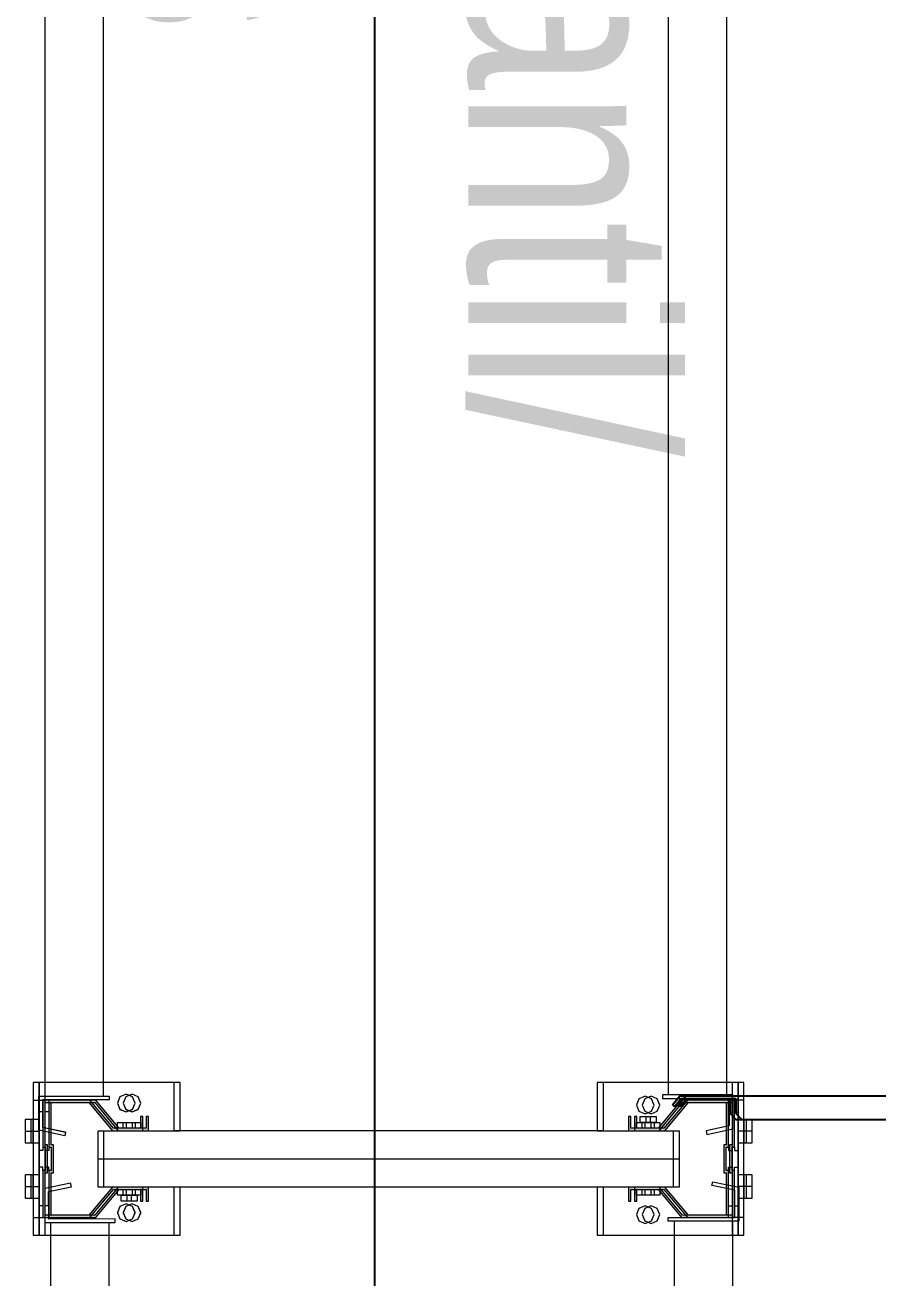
# Model space of a CAD drawing. Header units: metres. Extents: x 0 to 8715937, y -236336 to 216.
# Drawn here: x 134.35 to 135.076, y 80.3 to 81.367 of the extents above; entities that cross this region are included whole.
import ezdxf

# ---------------------------------------------------------------- set-up
doc = ezdxf.new("R2010")
doc.units = ezdxf.units.M
doc.header["$MEASUREMENT"] = 0
doc.linetypes.add('ACAD_ISO10W100', pattern=[18, 12, -3, 0, -3])
for name, color, linetype in [('0-BLOCK-EQUIPAMIENTO', 7, 'Continuous'), ('0-BLOCK-ESTRUCTURA', 7, 'Continuous'), ('AAA BAST', 5, 'Continuous'), ('AAA CONECT', 3, 'Continuous'), ('AAA LARG', 1, 'Continuous'), ('EJES', 251, 'ACAD_ISO10W100'), ('MURO 20 - vista', 5, 'Continuous'), ('TEXTO', 7, 'Continuous')]:
    doc.layers.add(name, color=color, linetype=linetype)
doc.styles.add('AR', font='arial.ttf')

# ---------------------------------------------------------------- blocks, each defined once
blk = doc.blocks.new('DPM-ESTRUCTURA')
at = {"layer": 'EJES', "ltscale": 0.4}
blk.add_line((46.9278, 41.5801), (46.9278, 112.3301), dxfattribs=at)
blk = doc.blocks.new('bastidor 0.60')
at = {"layer": 'MURO 20 - vista', "lineweight": 5}
h = blk.add_hatch(color=256, dxfattribs=at)
h.dxf.hatch_style = 1
h.paths.add_polyline_path([(-0.5068, 0.089), (-0.5068, 0.101), (-0.5088, 0.101), (-0.5088, 0.091), (-0.5318, 0.091), (-0.5518, 0.115), (-0.5918, 0.115), (-0.5918, 0.075), (-0.5898, 0.075), (-0.5898, 0.055), (-0.5918, 0.055), (-0.5918, 0.015), (-0.5518, 0.015), (-0.5318, 0.039), (-0.5284, 0.039), (-0.5284, 0.039), (-0.5209, 0.039), (-0.5134, 0.039), (-0.5088, 0.039), (-0.5088, 0.029), (-0.5068, 0.029), (-0.5068, 0.041), (-0.5327, 0.041), (-0.5527, 0.017), (-0.5898, 0.017), (-0.5898, 0.053), (-0.5878, 0.053), (-0.5878, 0.077), (-0.5898, 0.077), (-0.5898, 0.113), (-0.5527, 0.113), (-0.5327, 0.089)])
h = blk.add_hatch(color=256, dxfattribs=at)
h.dxf.hatch_style = 1
h.paths.add_polyline_path([(-0.0932, 0.041), (-0.0932, 0.029), (-0.0912, 0.029), (-0.0912, 0.039), (-0.0682, 0.039), (-0.0482, 0.015), (-0.0082, 0.015), (-0.0082, 0.055), (-0.0102, 0.055), (-0.0102, 0.075), (-0.0082, 0.075), (-0.0082, 0.115), (-0.0482, 0.115), (-0.0682, 0.091), (-0.0716, 0.091), (-0.0716, 0.091), (-0.0791, 0.091), (-0.0866, 0.091), (-0.0912, 0.091), (-0.0912, 0.101), (-0.0932, 0.101), (-0.0932, 0.089), (-0.0673, 0.089), (-0.0473, 0.113), (-0.0102, 0.113), (-0.0102, 0.077), (-0.0122, 0.077), (-0.0122, 0.053), (-0.0102, 0.053), (-0.0102, 0.017), (-0.0473, 0.017), (-0.0673, 0.041)])
at = {"layer": 'AAA BAST', "lineweight": 5}
for p, q in [((-0.48, 0.13), (-0.6, 0.13)), ((-0.6, 0.13), (-0.6, 0)), ((-0.595, 0.115), (-0.595, 0.13)), ((-0.48, 0.089), (-0.48, 0.13)), ((0, 0.13), (-0.12, 0.13)), ((-0.12, 0.13), (-0.12, 0.089)), ((-0.005, 0.13), (-0.005, 0.115)), ((0, 0), (0, 0.13)), ((-0.5262, 0.1178), (-0.5284, 0.1125)), ((-0.5209, 0.12), (-0.5262, 0.1178)), ((-0.5156, 0.1178), (-0.5209, 0.12)), ((-0.5134, 0.1125), (-0.5156, 0.1178)), ((-0.0791, 0.1183), (-0.0844, 0.1161)), ((-0.0738, 0.1161), (-0.0791, 0.1183)), ((-0.6, 0.115), (-0.595, 0.115)), ((-0.595, 0.105), (-0.595, 0.115)), ((-0.5518, 0.115), (-0.5918, 0.115)), ((-0.5918, 0.115), (-0.5918, 0.075)), ((-0.5898, 0.077), (-0.5898, 0.113)), ((-0.5898, 0.113), (-0.5527, 0.113)), ((-0.5527, 0.113), (-0.5327, 0.089)), ((-0.5318, 0.091), (-0.5518, 0.115)), ((-0.5284, 0.1125), (-0.5262, 0.1072)), ((-0.5262, 0.1072), (-0.5209, 0.105)), ((-0.5209, 0.105), (-0.5156, 0.1072)), ((-0.5156, 0.1072), (-0.5134, 0.1125)), ((-0.0844, 0.1161), (-0.0866, 0.1108)), ((-0.0866, 0.1108), (-0.0844, 0.1055)), ((-0.0716, 0.1108), (-0.0738, 0.1161)), ((-0.0738, 0.1055), (-0.0716, 0.1108)), ((-0.0482, 0.115), (-0.0682, 0.091)), ((-0.0673, 0.089), (-0.0473, 0.113)), ((-0.0082, 0.115), (-0.0482, 0.115)), ((-0.0473, 0.113), (-0.0102, 0.113)), ((-0.0102, 0.113), (-0.0102, 0.077)), ((-0.0082, 0.075), (-0.0082, 0.115)), ((0, 0.115), (-0.005, 0.115)), ((-0.005, 0.115), (-0.005, 0.105)), ((-0.6, 0.0985), (-0.607, 0.0985)), ((-0.607, 0.0985), (-0.607, 0.0785)), ((-0.6, 0.0885), (-0.6, 0.0985)), ((-0.6, 0.0785), (-0.6, 0.0985)), ((-0.595, 0.072), (-0.595, 0.105)), ((-0.5918, 0.105), (-0.595, 0.105)), ((-0.5068, 0.101), (-0.5088, 0.101)), ((-0.5088, 0.101), (-0.5088, 0.091)), ((-0.5068, 0.089), (-0.5068, 0.101)), ((-0.0912, 0.101), (-0.0932, 0.101)), ((-0.0932, 0.101), (-0.0932, 0.089)), ((-0.0912, 0.091), (-0.0912, 0.101)), ((-0.0844, 0.1055), (-0.0791, 0.1033)), ((-0.0833, 0.096), (-0.0833, 0.101)), ((-0.0833, 0.101), (-0.0748, 0.101)), ((-0.0791, 0.1033), (-0.0738, 0.1055)), ((-0.0748, 0.101), (-0.0748, 0.096)), ((-0.0082, 0.105), (-0.005, 0.105)), ((-0.005, 0.105), (-0.005, 0.072)), ((0.007, 0.0985), (0, 0.0985)), ((0, 0.0985), (0, 0.0885)), ((0.007, 0.0785), (0.007, 0.0985)), ((-0.607, 0.0885), (-0.6, 0.0885)), ((-0.5448, 0.041), (-0.5448, 0.089)), ((-0.5448, 0.089), (-0.48, 0.089)), ((-0.5327, 0.089), (-0.5068, 0.089)), ((-0.5088, 0.091), (-0.5318, 0.091)), ((-0.5284, 0.091), (-0.5284, 0.096)), ((-0.5284, 0.096), (-0.5134, 0.096)), ((-0.5284, 0.091), (-0.5284, 0.096)), ((-0.5284, 0.096), (-0.5209, 0.096)), ((-0.5134, 0.091), (-0.5284, 0.091)), ((-0.5209, 0.096), (-0.5209, 0.091)), ((-0.5134, 0.096), (-0.5134, 0.091)), ((-0.48, 0.089), (-0.12, 0.089)), ((-0.12, 0.089), (-0.0552, 0.089)), ((-0.0932, 0.089), (-0.0673, 0.089)), ((-0.0682, 0.091), (-0.0912, 0.091)), ((-0.0866, 0.091), (-0.0866, 0.096)), ((-0.0866, 0.096), (-0.0716, 0.096)), ((-0.0716, 0.091), (-0.0866, 0.091)), ((-0.0791, 0.096), (-0.0833, 0.096)), ((-0.0791, 0.091), (-0.0791, 0.096)), ((-0.0748, 0.096), (-0.0791, 0.096)), ((-0.0716, 0.091), (-0.0791, 0.091)), ((-0.0716, 0.096), (-0.0716, 0.091)), ((-0.0552, 0.089), (-0.0552, 0.041)), ((0.007, 0.0885), (0, 0.0885)), ((0, 0.0885), (0, 0.0785)), ((-0.607, 0.0785), (-0.6, 0.0785)), ((-0.5918, 0.075), (-0.5898, 0.075)), ((-0.5918, 0.075), (-0.5918, 0.072)), ((-0.5878, 0.077), (-0.5898, 0.077)), ((-0.5898, 0.075), (-0.5898, 0.055)), ((-0.5878, 0.053), (-0.5878, 0.077)), ((-0.0102, 0.077), (-0.0122, 0.077)), ((-0.0122, 0.077), (-0.0122, 0.053)), ((-0.0102, 0.055), (-0.0102, 0.075)), ((-0.0102, 0.075), (-0.0082, 0.075)), ((-0.0082, 0.075), (-0.0082, 0.072)), ((0, 0.0785), (0.007, 0.0785)), ((-0.595, 0.058), (-0.595, 0.072)), ((-0.5918, 0.072), (-0.595, 0.072)), ((-0.0552, 0.065), (-0.5448, 0.065)), ((-0.0082, 0.072), (-0.005, 0.072)), ((-0.005, 0.072), (-0.005, 0.058)), ((-0.595, 0.025), (-0.595, 0.058)), ((-0.5918, 0.058), (-0.595, 0.058)), ((-0.5918, 0.055), (-0.5918, 0.058)), ((-0.5898, 0.055), (-0.5918, 0.055)), ((-0.5918, 0.055), (-0.5918, 0.015)), ((-0.0082, 0.055), (-0.0102, 0.055)), ((-0.0082, 0.055), (-0.0082, 0.058)), ((-0.0082, 0.058), (-0.005, 0.058)), ((-0.0082, 0.015), (-0.0082, 0.055)), ((-0.005, 0.058), (-0.005, 0.025)), ((-0.6, 0.0515), (-0.607, 0.0515)), ((-0.607, 0.0515), (-0.607, 0.0315)), ((-0.6, 0.0415), (-0.6, 0.0515)), ((-0.5898, 0.017), (-0.5898, 0.053)), ((-0.5898, 0.053), (-0.5878, 0.053)), ((-0.0122, 0.053), (-0.0102, 0.053)), ((-0.0102, 0.053), (-0.0102, 0.017)), ((0.007, 0.0515), (0, 0.0515)), ((0, 0.0515), (0, 0.0315)), ((0.007, 0.0315), (0.007, 0.0515)), ((-0.607, 0.0415), (-0.6, 0.0415)), ((-0.6, 0.0315), (-0.6, 0.0415)), ((-0.5327, 0.041), (-0.5527, 0.017)), ((-0.5518, 0.015), (-0.5318, 0.039)), ((-0.48, 0.041), (-0.5448, 0.041)), ((-0.5068, 0.041), (-0.5327, 0.041)), ((-0.5318, 0.039), (-0.5088, 0.039)), ((-0.5284, 0.039), (-0.5134, 0.039)), ((-0.5284, 0.034), (-0.5284, 0.039)), ((-0.5284, 0.039), (-0.5209, 0.039)), ((-0.5134, 0.034), (-0.5284, 0.034)), ((-0.5252, 0.029), (-0.5252, 0.034)), ((-0.5252, 0.034), (-0.5209, 0.034)), ((-0.5209, 0.039), (-0.5209, 0.034)), ((-0.5209, 0.034), (-0.5167, 0.034)), ((-0.5167, 0.034), (-0.5167, 0.029)), ((-0.5134, 0.039), (-0.5134, 0.034)), ((-0.5088, 0.039), (-0.5088, 0.029)), ((-0.5068, 0.029), (-0.5068, 0.041)), ((-0.48, 0), (-0.48, 0.041)), ((-0.48, 0.041), (-0.12, 0.041)), ((-0.12, 0.041), (-0.12, 0)), ((-0.0552, 0.041), (-0.12, 0.041)), ((-0.0673, 0.041), (-0.0932, 0.041)), ((-0.0932, 0.041), (-0.0932, 0.029)), ((-0.0912, 0.039), (-0.0682, 0.039)), ((-0.0912, 0.029), (-0.0912, 0.039)), ((-0.0866, 0.034), (-0.0866, 0.039)), ((-0.0866, 0.039), (-0.0716, 0.039)), ((-0.0716, 0.034), (-0.0866, 0.034)), ((-0.0791, 0.034), (-0.0791, 0.039)), ((-0.0716, 0.034), (-0.0791, 0.034)), ((-0.0716, 0.039), (-0.0716, 0.034)), ((-0.0716, 0.039), (-0.0716, 0.034)), ((-0.0682, 0.039), (-0.0482, 0.015)), ((-0.0473, 0.017), (-0.0673, 0.041)), ((0.007, 0.0415), (0, 0.0415)), ((0, 0.0415), (0, 0.0315)), ((-0.607, 0.0315), (-0.6, 0.0315)), ((-0.595, 0.015), (-0.595, 0.025)), ((-0.5918, 0.025), (-0.595, 0.025)), ((-0.5262, 0.0245), (-0.5284, 0.0192)), ((-0.5209, 0.0267), (-0.5262, 0.0245)), ((-0.5167, 0.029), (-0.5252, 0.029)), ((-0.5156, 0.0245), (-0.5209, 0.0267)), ((-0.5134, 0.0192), (-0.5156, 0.0245)), ((-0.5088, 0.029), (-0.5068, 0.029)), ((-0.0932, 0.029), (-0.0912, 0.029)), ((-0.0844, 0.0228), (-0.0866, 0.0175)), ((-0.0791, 0.025), (-0.0844, 0.0228)), ((-0.0738, 0.0228), (-0.0791, 0.025)), ((-0.0716, 0.0175), (-0.0738, 0.0228)), ((-0.0082, 0.025), (-0.005, 0.025)), ((-0.005, 0.025), (-0.005, 0.015)), ((0, 0.0315), (0.007, 0.0315)), ((-0.6, 0.015), (-0.595, 0.015)), ((-0.595, 0), (-0.595, 0.015)), ((-0.5918, 0.015), (-0.5518, 0.015)), ((-0.5527, 0.017), (-0.5898, 0.017)), ((-0.5284, 0.0192), (-0.5262, 0.0139)), ((-0.5262, 0.0139), (-0.5209, 0.0117)), ((-0.5209, 0.0117), (-0.5156, 0.0139)), ((-0.5156, 0.0139), (-0.5134, 0.0192)), ((-0.0866, 0.0175), (-0.0844, 0.0122)), ((-0.0844, 0.0122), (-0.0791, 0.01)), ((-0.0791, 0.01), (-0.0738, 0.0122)), ((-0.0738, 0.0122), (-0.0716, 0.0175)), ((-0.0482, 0.015), (-0.0082, 0.015)), ((-0.0102, 0.017), (-0.0473, 0.017)), ((0, 0.015), (-0.005, 0.015)), ((-0.005, 0.015), (-0.005, 0)), ((-0.6, 0), (-0.48, 0)), ((-0.12, 0), (0, 0))]:
    blk.add_line(p, q, dxfattribs=at)
blk = doc.blocks.new('conector de 0.25')
at = {"layer": 'AAA CONECT'}
for p, q in [((-0.2834, 0.018), (-0.2884, 0.013)), ((-0.2884, 0.013), (-0.2884, 0)), ((-0.0466, 0.018), (-0.2834, 0.018)), ((-0.0416, 0.013), (-0.0466, 0.018)), ((-0.0416, 0), (-0.0416, 0.013)), ((-0.3358, 0.007), (-0.3373, 0.0057)), ((-0.3373, 0.0057), (-0.3309, -0.002)), ((-0.33, 0), (-0.3358, 0.007)), ((-0.2884, 0), (-0.33, 0)), ((0, 0), (-0.0416, 0)), ((0.0058, 0.007), (0, 0)), ((0.0009, -0.002), (0.0073, 0.0057)), ((0.0073, 0.0057), (0.0058, 0.007)), ((-0.3309, -0.002), (0.0009, -0.002))]:
    blk.add_line(p, q, dxfattribs=at)
blk = doc.blocks.new('larguero 2.3')
at = {"layer": 'AAA LARG', "lineweight": 5}
for p, q in [((-0.0196, 0.0274), (-0.0189, 0.0305)), ((0, 0.0232), (-0.0196, 0.0274)), ((-0.0189, 0.0305), (0.0032, 0.0258)), ((0, 0), (0, 0.0232)), ((0.0032, 0.0258), (0.0032, -0.0032)), ((-0.0568, -0.0032), (-0.0568, 0)), ((-0.0568, 0), (0, 0)), ((-0.0518, -0.0032), (-0.0568, -0.0032)), ((-0.0018, -0.0032), (-0.0518, -0.0032)), ((-0.0518, -0.0032), (-0.0518, -2.2932)), ((-0.0018, -2.2932), (-0.0018, -0.0032)), ((0.0032, -0.0032), (-0.0018, -0.0032)), ((-0.0518, -2.2932), (-0.0568, -2.2932)), ((-0.0568, -2.2932), (-0.0568, -2.2964)), ((0.0032, -2.2932), (-0.0518, -2.2932)), ((0.0032, -2.3222), (0.0032, -2.2932)), ((-0.0568, -2.2964), (-0.0002, -2.2962)), ((-0.0002, -2.2962), (0, -2.3196)), ((0, -2.3196), (-0.0196, -2.3238)), ((-0.0196, -2.3238), (-0.0189, -2.3269)), ((-0.0189, -2.3269), (0.0032, -2.3222))]:
    blk.add_line(p, q, dxfattribs=at)
blk = doc.blocks.new('DPM-EQUIPAMIENTO')
at = {"layer": 'AAA BAST', "rotation": 180}
for p in [(46.6371, 80.4662), (46.6421, 80.4662)]:
    blk.add_blockref('bastidor 0.60', p, dxfattribs=at)
at = {"layer": 'AAA CONECT', "rotation": 180}
for name, p in [('larguero 2.3', (46.645, 80.4514)), ('conector de 0.25', (47.1886, 80.4527)), ('conector de 0.25', (47.1936, 80.4527)), ('larguero 2.3', (46.65, 78.0537))]:
    blk.add_blockref(name, p, dxfattribs=at)
at = {"layer": 'AAA CONECT'}
for p in [(47.2294, 82.7489), (47.2344, 80.3512)]:
    blk.add_blockref('larguero 2.3', p, dxfattribs=at)

msp = doc.modelspace()

# ---------------------------------------------------------------- hatches: boundary and pattern name
at = {"layer": 'MURO 20 - vista', "lineweight": 5}
h = msp.add_hatch(color=256, dxfattribs=at)
h.dxf.hatch_style = 1
h.paths.add_polyline_path([(134.4503, 80.4252), (134.4503, 80.4372), (134.4483, 80.4372), (134.4483, 80.4272), (134.4253, 80.4272), (134.4053, 80.4512), (134.3653, 80.4512), (134.3653, 80.4112), (134.3673, 80.4112), (134.3673, 80.3912), (134.3653, 80.3912), (134.3653, 80.3512), (134.4053, 80.3512), (134.4253, 80.3752), (134.4287, 80.3752), (134.4287, 80.3752), (134.4362, 80.3752), (134.4437, 80.3752), (134.4483, 80.3752), (134.4483, 80.3652), (134.4503, 80.3652), (134.4503, 80.3772), (134.4244, 80.3772), (134.4044, 80.3532), (134.3673, 80.3532), (134.3673, 80.3892), (134.3693, 80.3892), (134.3693, 80.4132), (134.3673, 80.4132), (134.3673, 80.4492), (134.4044, 80.4492), (134.4244, 80.4252)])
h = msp.add_hatch(color=256, dxfattribs=at)
h.dxf.hatch_style = 1
h.paths.add_polyline_path([(134.4553, 80.4252), (134.4553, 80.4372), (134.4533, 80.4372), (134.4533, 80.4272), (134.4303, 80.4272), (134.4103, 80.4512), (134.3703, 80.4512), (134.3703, 80.4112), (134.3723, 80.4112), (134.3723, 80.3912), (134.3703, 80.3912), (134.3703, 80.3512), (134.4103, 80.3512), (134.4303, 80.3752), (134.4337, 80.3752), (134.4337, 80.3752), (134.4412, 80.3752), (134.4487, 80.3752), (134.4533, 80.3752), (134.4533, 80.3652), (134.4553, 80.3652), (134.4553, 80.3772), (134.4294, 80.3772), (134.4094, 80.3532), (134.3723, 80.3532), (134.3723, 80.3892), (134.3743, 80.3892), (134.3743, 80.4132), (134.3723, 80.4132), (134.3723, 80.4492), (134.4094, 80.4492), (134.4294, 80.4252)])
h = msp.add_hatch(color=256, dxfattribs=at)
h.dxf.hatch_style = 1
h.paths.add_polyline_path([(134.8639, 80.3772), (134.8639, 80.3652), (134.8659, 80.3652), (134.8659, 80.3752), (134.8889, 80.3752), (134.9089, 80.3512), (134.9489, 80.3512), (134.9489, 80.3912), (134.9469, 80.3912), (134.9469, 80.4112), (134.9489, 80.4112), (134.9489, 80.4512), (134.9089, 80.4512), (134.8889, 80.4272), (134.8855, 80.4272), (134.8855, 80.4272), (134.878, 80.4272), (134.8705, 80.4272), (134.8659, 80.4272), (134.8659, 80.4372), (134.8639, 80.4372), (134.8639, 80.4252), (134.8898, 80.4252), (134.9098, 80.4492), (134.9469, 80.4492), (134.9469, 80.4132), (134.9449, 80.4132), (134.9449, 80.3892), (134.9469, 80.3892), (134.9469, 80.3532), (134.9098, 80.3532), (134.8898, 80.3772)])
h = msp.add_hatch(color=256, dxfattribs=at)
h.dxf.hatch_style = 1
h.paths.add_polyline_path([(134.8689, 80.3772), (134.8689, 80.3652), (134.8709, 80.3652), (134.8709, 80.3752), (134.8939, 80.3752), (134.9139, 80.3512), (134.9539, 80.3512), (134.9539, 80.3912), (134.9519, 80.3912), (134.9519, 80.4112), (134.9539, 80.4112), (134.9539, 80.4512), (134.9139, 80.4512), (134.8939, 80.4272), (134.8905, 80.4272), (134.8905, 80.4272), (134.883, 80.4272), (134.8755, 80.4272), (134.8709, 80.4272), (134.8709, 80.4372), (134.8689, 80.4372), (134.8689, 80.4252), (134.8948, 80.4252), (134.9148, 80.4492), (134.9519, 80.4492), (134.9519, 80.4132), (134.9499, 80.4132), (134.9499, 80.3892), (134.9519, 80.3892), (134.9519, 80.3532), (134.9148, 80.3532), (134.8948, 80.3772)])

# ---------------------------------------------------------------- linework, layer by layer
at = {"layer": 'AAA BAST', "lineweight": 5}
for p, q in [((134.4771, 80.4662), (134.3571, 80.4662)), ((134.3571, 80.4662), (134.3571, 80.3362)), ((134.3621, 80.4512), (134.3621, 80.4662)), ((134.4821, 80.4662), (134.3621, 80.4662)), ((134.3621, 80.4662), (134.3621, 80.3362)), ((134.3671, 80.4512), (134.3671, 80.4662)), ((134.4771, 80.4252), (134.4771, 80.4662)), ((134.4821, 80.4252), (134.4821, 80.4662)), ((134.9571, 80.4662), (134.8371, 80.4662)), ((134.8371, 80.4662), (134.8371, 80.4252)), ((134.9621, 80.4662), (134.8421, 80.4662)), ((134.8421, 80.4662), (134.8421, 80.4252)), ((134.9521, 80.4662), (134.9521, 80.4512)), ((134.9571, 80.3362), (134.9571, 80.4662)), ((134.9571, 80.4662), (134.9571, 80.4512)), ((134.9621, 80.3362), (134.9621, 80.4662)), ((134.3571, 80.4512), (134.3621, 80.4512)), ((134.3621, 80.4412), (134.3621, 80.4512)), ((134.3621, 80.4512), (134.3671, 80.4512)), ((134.4053, 80.4512), (134.3653, 80.4512)), ((134.3653, 80.4512), (134.3653, 80.4112)), ((134.3671, 80.4412), (134.3671, 80.4512)), ((134.4103, 80.4512), (134.3703, 80.4512)), ((134.3703, 80.4512), (134.3703, 80.4112)), ((134.4253, 80.4272), (134.4053, 80.4512)), ((134.4303, 80.4272), (134.4103, 80.4512)), ((134.4309, 80.454), (134.4287, 80.4487)), ((134.4362, 80.4562), (134.4309, 80.454)), ((134.4359, 80.454), (134.4337, 80.4487)), ((134.4412, 80.4562), (134.4359, 80.454)), ((134.4415, 80.4539), (134.4362, 80.4562)), ((134.4465, 80.4539), (134.4412, 80.4562)), ((134.4437, 80.4487), (134.4415, 80.4539)), ((134.4487, 80.4487), (134.4465, 80.4539)), ((134.8727, 80.4523), (134.8705, 80.447)), ((134.878, 80.4545), (134.8727, 80.4523)), ((134.8777, 80.4523), (134.8755, 80.447)), ((134.883, 80.4545), (134.8777, 80.4523)), ((134.8833, 80.4523), (134.878, 80.4545)), ((134.8883, 80.4523), (134.883, 80.4545)), ((134.8855, 80.447), (134.8833, 80.4523)), ((134.8905, 80.447), (134.8883, 80.4523)), ((134.9089, 80.4512), (134.8889, 80.4272)), ((134.9139, 80.4512), (134.8939, 80.4272)), ((134.9489, 80.4512), (134.9089, 80.4512)), ((134.9539, 80.4512), (134.9139, 80.4512)), ((134.9489, 80.4112), (134.9489, 80.4512)), ((134.9571, 80.4512), (134.9521, 80.4512)), ((134.9521, 80.4512), (134.9521, 80.4412)), ((134.9539, 80.4112), (134.9539, 80.4512)), ((134.9621, 80.4512), (134.9571, 80.4512)), ((134.9571, 80.4512), (134.9571, 80.4412)), ((134.3621, 80.4082), (134.3621, 80.4412)), ((134.3653, 80.4412), (134.3621, 80.4412)), ((134.3671, 80.4082), (134.3671, 80.4412)), ((134.3703, 80.4412), (134.3671, 80.4412)), ((134.3673, 80.4132), (134.3673, 80.4492)), ((134.3673, 80.4492), (134.4044, 80.4492)), ((134.3723, 80.4132), (134.3723, 80.4492)), ((134.3723, 80.4492), (134.4094, 80.4492)), ((134.4044, 80.4492), (134.4244, 80.4252)), ((134.4094, 80.4492), (134.4294, 80.4252)), ((134.4287, 80.4487), (134.4309, 80.4433)), ((134.4309, 80.4433), (134.4362, 80.4412)), ((134.4337, 80.4487), (134.4359, 80.4433)), ((134.4359, 80.4433), (134.4412, 80.4412)), ((134.4362, 80.4412), (134.4415, 80.4433)), ((134.4412, 80.4412), (134.4465, 80.4433)), ((134.4415, 80.4433), (134.4437, 80.4487)), ((134.4465, 80.4433), (134.4487, 80.4487)), ((134.8705, 80.447), (134.8727, 80.4417)), ((134.8727, 80.4417), (134.878, 80.4395)), ((134.8755, 80.447), (134.8777, 80.4417)), ((134.8777, 80.4417), (134.883, 80.4395)), ((134.878, 80.4395), (134.8833, 80.4417)), ((134.883, 80.4395), (134.8883, 80.4417)), ((134.8833, 80.4417), (134.8855, 80.447)), ((134.8883, 80.4417), (134.8905, 80.447)), ((134.8898, 80.4252), (134.9098, 80.4492)), ((134.8948, 80.4252), (134.9148, 80.4492)), ((134.9098, 80.4492), (134.9469, 80.4492)), ((134.9148, 80.4492), (134.9519, 80.4492)), ((134.9469, 80.4492), (134.9469, 80.4132)), ((134.9489, 80.4412), (134.9521, 80.4412)), ((134.9519, 80.4492), (134.9519, 80.4132)), ((134.9521, 80.4412), (134.9521, 80.4082)), ((134.9539, 80.4412), (134.9571, 80.4412)), ((134.9571, 80.4412), (134.9571, 80.4082)), ((134.3571, 80.4347), (134.3501, 80.4347)), ((134.3501, 80.4347), (134.3501, 80.4147)), ((134.3621, 80.4347), (134.3551, 80.4347)), ((134.3551, 80.4347), (134.3551, 80.4147)), ((134.3571, 80.4247), (134.3571, 80.4347)), ((134.3571, 80.4147), (134.3571, 80.4347)), ((134.3621, 80.4247), (134.3621, 80.4347)), ((134.3621, 80.4147), (134.3621, 80.4347)), ((134.4287, 80.4272), (134.4287, 80.4322)), ((134.4287, 80.4322), (134.4437, 80.4322)), ((134.4287, 80.4272), (134.4287, 80.4322)), ((134.4287, 80.4322), (134.4362, 80.4322)), ((134.4337, 80.4272), (134.4337, 80.4322)), ((134.4337, 80.4322), (134.4487, 80.4322)), ((134.4337, 80.4272), (134.4337, 80.4322)), ((134.4337, 80.4322), (134.4412, 80.4322)), ((134.4362, 80.4322), (134.4362, 80.4272)), ((134.4412, 80.4322), (134.4412, 80.4272)), ((134.4437, 80.4322), (134.4437, 80.4272)), ((134.4503, 80.4372), (134.4483, 80.4372)), ((134.4483, 80.4372), (134.4483, 80.4272)), ((134.4487, 80.4322), (134.4487, 80.4272)), ((134.4503, 80.4252), (134.4503, 80.4372)), ((134.4553, 80.4372), (134.4533, 80.4372)), ((134.4533, 80.4372), (134.4533, 80.4272)), ((134.4553, 80.4252), (134.4553, 80.4372)), ((134.8659, 80.4372), (134.8639, 80.4372)), ((134.8639, 80.4372), (134.8639, 80.4252)), ((134.8659, 80.4272), (134.8659, 80.4372)), ((134.8709, 80.4372), (134.8689, 80.4372)), ((134.8689, 80.4372), (134.8689, 80.4252)), ((134.8705, 80.4272), (134.8705, 80.4322)), ((134.8705, 80.4322), (134.8855, 80.4322)), ((134.8709, 80.4272), (134.8709, 80.4372)), ((134.8738, 80.4322), (134.8738, 80.4372)), ((134.8738, 80.4372), (134.8823, 80.4372)), ((134.878, 80.4322), (134.8738, 80.4322)), ((134.8755, 80.4272), (134.8755, 80.4322)), ((134.8755, 80.4322), (134.8905, 80.4322)), ((134.878, 80.4272), (134.878, 80.4322)), ((134.8823, 80.4322), (134.878, 80.4322)), ((134.8788, 80.4322), (134.8788, 80.4372)), ((134.8788, 80.4372), (134.8873, 80.4372)), ((134.883, 80.4322), (134.8788, 80.4322)), ((134.8823, 80.4372), (134.8823, 80.4322)), ((134.883, 80.4272), (134.883, 80.4322)), ((134.8873, 80.4322), (134.883, 80.4322)), ((134.8855, 80.4322), (134.8855, 80.4272)), ((134.8873, 80.4372), (134.8873, 80.4322)), ((134.8905, 80.4322), (134.8905, 80.4272)), ((134.9641, 80.4347), (134.9571, 80.4347)), ((134.9571, 80.4347), (134.9571, 80.4247)), ((134.9691, 80.4347), (134.9621, 80.4347)), ((134.9621, 80.4347), (134.9621, 80.4247)), ((134.9641, 80.4147), (134.9641, 80.4347)), ((134.9691, 80.4147), (134.9691, 80.4347)), ((134.3501, 80.4247), (134.3571, 80.4247)), ((134.3551, 80.4247), (134.3621, 80.4247)), ((134.4123, 80.3772), (134.4123, 80.4252)), ((134.4123, 80.4252), (134.4771, 80.4252)), ((134.4173, 80.3772), (134.4173, 80.4252)), ((134.4173, 80.4252), (134.4821, 80.4252)), ((134.4244, 80.4252), (134.4503, 80.4252)), ((134.4483, 80.4272), (134.4253, 80.4272)), ((134.4437, 80.4272), (134.4287, 80.4272)), ((134.4294, 80.4252), (134.4553, 80.4252)), ((134.4533, 80.4272), (134.4303, 80.4272)), ((134.4487, 80.4272), (134.4337, 80.4272)), ((134.8371, 80.4252), (134.4771, 80.4252)), ((134.8421, 80.4252), (134.4821, 80.4252)), ((134.8371, 80.4252), (134.9019, 80.4252)), ((134.8421, 80.4252), (134.9069, 80.4252)), ((134.8639, 80.4252), (134.8898, 80.4252)), ((134.8889, 80.4272), (134.8659, 80.4272)), ((134.8689, 80.4252), (134.8948, 80.4252)), ((134.8855, 80.4272), (134.8705, 80.4272)), ((134.8939, 80.4272), (134.8709, 80.4272)), ((134.8905, 80.4272), (134.8755, 80.4272)), ((134.8855, 80.4272), (134.878, 80.4272)), ((134.8905, 80.4272), (134.883, 80.4272)), ((134.9019, 80.4252), (134.9019, 80.3772)), ((134.9069, 80.4252), (134.9069, 80.3772)), ((134.9641, 80.4247), (134.9571, 80.4247)), ((134.9571, 80.4247), (134.9571, 80.4147)), ((134.9691, 80.4247), (134.9621, 80.4247)), ((134.9621, 80.4247), (134.9621, 80.4147)), ((134.3501, 80.4147), (134.3571, 80.4147)), ((134.3551, 80.4147), (134.3621, 80.4147)), ((134.3621, 80.3942), (134.3621, 80.4082)), ((134.3653, 80.4082), (134.3621, 80.4082)), ((134.3653, 80.4112), (134.3673, 80.4112)), ((134.3653, 80.4112), (134.3653, 80.4082)), ((134.3671, 80.3942), (134.3671, 80.4082)), ((134.3703, 80.4082), (134.3671, 80.4082)), ((134.3693, 80.4132), (134.3673, 80.4132)), ((134.3673, 80.4112), (134.3673, 80.3912)), ((134.3693, 80.3892), (134.3693, 80.4132)), ((134.3703, 80.4112), (134.3723, 80.4112)), ((134.3703, 80.4112), (134.3703, 80.4082)), ((134.3743, 80.4132), (134.3723, 80.4132)), ((134.3723, 80.4112), (134.3723, 80.3912)), ((134.3743, 80.3892), (134.3743, 80.4132)), ((134.9469, 80.4132), (134.9449, 80.4132)), ((134.9449, 80.4132), (134.9449, 80.3892)), ((134.9469, 80.3912), (134.9469, 80.4112)), ((134.9469, 80.4112), (134.9489, 80.4112)), ((134.9489, 80.4112), (134.9489, 80.4082)), ((134.9489, 80.4082), (134.9521, 80.4082)), ((134.9519, 80.4132), (134.9499, 80.4132)), ((134.9499, 80.4132), (134.9499, 80.3892)), ((134.9519, 80.3912), (134.9519, 80.4112)), ((134.9519, 80.4112), (134.9539, 80.4112)), ((134.9521, 80.4082), (134.9521, 80.3942)), ((134.9539, 80.4112), (134.9539, 80.4082)), ((134.9539, 80.4082), (134.9571, 80.4082)), ((134.9571, 80.4147), (134.9641, 80.4147)), ((134.9571, 80.4082), (134.9571, 80.3942)), ((134.9621, 80.4147), (134.9691, 80.4147)), ((134.4123, 80.4012), (134.9019, 80.4012)), ((134.4173, 80.4012), (134.9069, 80.4012)), ((134.3571, 80.3877), (134.3501, 80.3877)), ((134.3501, 80.3877), (134.3501, 80.3677)), ((134.3621, 80.3877), (134.3551, 80.3877)), ((134.3551, 80.3877), (134.3551, 80.3677)), ((134.3571, 80.3777), (134.3571, 80.3877)), ((134.3621, 80.3612), (134.3621, 80.3942)), ((134.3653, 80.3942), (134.3621, 80.3942)), ((134.3621, 80.3777), (134.3621, 80.3877)), ((134.3653, 80.3912), (134.3653, 80.3942)), ((134.3673, 80.3912), (134.3653, 80.3912)), ((134.3653, 80.3912), (134.3653, 80.3512)), ((134.3671, 80.3612), (134.3671, 80.3942)), ((134.3703, 80.3942), (134.3671, 80.3942)), ((134.3673, 80.3532), (134.3673, 80.3892)), ((134.3673, 80.3892), (134.3693, 80.3892)), ((134.3703, 80.3912), (134.3703, 80.3942)), ((134.3723, 80.3912), (134.3703, 80.3912)), ((134.3703, 80.3912), (134.3703, 80.3512)), ((134.3723, 80.3532), (134.3723, 80.3892)), ((134.3723, 80.3892), (134.3743, 80.3892)), ((134.9449, 80.3892), (134.9469, 80.3892)), ((134.9489, 80.3912), (134.9469, 80.3912)), ((134.9469, 80.3892), (134.9469, 80.3532)), ((134.9489, 80.3912), (134.9489, 80.3942)), ((134.9489, 80.3942), (134.9521, 80.3942)), ((134.9489, 80.3512), (134.9489, 80.3912)), ((134.9499, 80.3892), (134.9519, 80.3892)), ((134.9539, 80.3912), (134.9519, 80.3912)), ((134.9519, 80.3892), (134.9519, 80.3532)), ((134.9521, 80.3942), (134.9521, 80.3612)), ((134.9539, 80.3912), (134.9539, 80.3942)), ((134.9539, 80.3942), (134.9571, 80.3942)), ((134.9539, 80.3512), (134.9539, 80.3912)), ((134.9571, 80.3942), (134.9571, 80.3612)), ((134.9641, 80.3877), (134.9571, 80.3877)), ((134.9571, 80.3877), (134.9571, 80.3677)), ((134.9691, 80.3877), (134.9621, 80.3877)), ((134.9621, 80.3877), (134.9621, 80.3677)), ((134.9641, 80.3677), (134.9641, 80.3877)), ((134.9691, 80.3677), (134.9691, 80.3877)), ((134.3501, 80.3777), (134.3571, 80.3777)), ((134.3551, 80.3777), (134.3621, 80.3777)), ((134.3571, 80.3677), (134.3571, 80.3777)), ((134.3621, 80.3677), (134.3621, 80.3777)), ((134.4244, 80.3772), (134.4044, 80.3532)), ((134.4294, 80.3772), (134.4094, 80.3532)), ((134.4771, 80.3772), (134.4123, 80.3772)), ((134.4821, 80.3772), (134.4173, 80.3772)), ((134.4503, 80.3772), (134.4244, 80.3772)), ((134.4553, 80.3772), (134.4294, 80.3772)), ((134.4503, 80.3652), (134.4503, 80.3772)), ((134.4553, 80.3652), (134.4553, 80.3772)), ((134.4771, 80.3362), (134.4771, 80.3772)), ((134.8371, 80.3772), (134.4771, 80.3772)), ((134.4821, 80.3362), (134.4821, 80.3772)), ((134.8421, 80.3772), (134.4821, 80.3772)), ((134.8371, 80.3772), (134.8371, 80.3362)), ((134.9019, 80.3772), (134.8371, 80.3772)), ((134.8421, 80.3772), (134.8421, 80.3362)), ((134.9069, 80.3772), (134.8421, 80.3772)), ((134.8898, 80.3772), (134.8639, 80.3772)), ((134.8639, 80.3772), (134.8639, 80.3652)), ((134.8948, 80.3772), (134.8689, 80.3772)), ((134.8689, 80.3772), (134.8689, 80.3652)), ((134.9098, 80.3532), (134.8898, 80.3772)), ((134.9148, 80.3532), (134.8948, 80.3772)), ((134.9641, 80.3777), (134.9571, 80.3777)), ((134.9571, 80.3777), (134.9571, 80.3677)), ((134.9691, 80.3777), (134.9621, 80.3777)), ((134.9621, 80.3777), (134.9621, 80.3677)), ((134.3501, 80.3677), (134.3571, 80.3677)), ((134.3551, 80.3677), (134.3621, 80.3677)), ((134.4053, 80.3512), (134.4253, 80.3752)), ((134.4103, 80.3512), (134.4303, 80.3752)), ((134.4253, 80.3752), (134.4483, 80.3752)), ((134.4287, 80.3752), (134.4437, 80.3752)), ((134.4287, 80.3702), (134.4287, 80.3752)), ((134.4287, 80.3752), (134.4362, 80.3752)), ((134.4437, 80.3702), (134.4287, 80.3702)), ((134.4303, 80.3752), (134.4533, 80.3752)), ((134.432, 80.3652), (134.432, 80.3702)), ((134.432, 80.3702), (134.4362, 80.3702)), ((134.4405, 80.3652), (134.432, 80.3652)), ((134.4337, 80.3752), (134.4487, 80.3752)), ((134.4337, 80.3702), (134.4337, 80.3752)), ((134.4337, 80.3752), (134.4412, 80.3752)), ((134.4487, 80.3702), (134.4337, 80.3702)), ((134.4362, 80.3752), (134.4362, 80.3702)), ((134.4362, 80.3702), (134.4405, 80.3702)), ((134.437, 80.3652), (134.437, 80.3702)), ((134.437, 80.3702), (134.4412, 80.3702)), ((134.4455, 80.3652), (134.437, 80.3652)), ((134.4405, 80.3702), (134.4405, 80.3652)), ((134.4412, 80.3752), (134.4412, 80.3702)), ((134.4412, 80.3702), (134.4455, 80.3702)), ((134.4437, 80.3752), (134.4437, 80.3702)), ((134.4455, 80.3702), (134.4455, 80.3652)), ((134.4483, 80.3752), (134.4483, 80.3652)), ((134.4483, 80.3652), (134.4503, 80.3652)), ((134.4487, 80.3752), (134.4487, 80.3702)), ((134.4533, 80.3752), (134.4533, 80.3652)), ((134.4533, 80.3652), (134.4553, 80.3652)), ((134.8639, 80.3652), (134.8659, 80.3652)), ((134.8659, 80.3752), (134.8889, 80.3752)), ((134.8659, 80.3652), (134.8659, 80.3752)), ((134.8689, 80.3652), (134.8709, 80.3652)), ((134.8705, 80.3702), (134.8705, 80.3752)), ((134.8705, 80.3752), (134.8855, 80.3752)), ((134.8855, 80.3702), (134.8705, 80.3702)), ((134.8709, 80.3752), (134.8939, 80.3752)), ((134.8709, 80.3652), (134.8709, 80.3752)), ((134.8755, 80.3702), (134.8755, 80.3752)), ((134.8755, 80.3752), (134.8905, 80.3752)), ((134.8905, 80.3702), (134.8755, 80.3702)), ((134.878, 80.3702), (134.878, 80.3752)), ((134.8855, 80.3702), (134.878, 80.3702)), ((134.883, 80.3702), (134.883, 80.3752)), ((134.8905, 80.3702), (134.883, 80.3702)), ((134.8855, 80.3752), (134.8855, 80.3702)), ((134.8855, 80.3752), (134.8855, 80.3702)), ((134.8889, 80.3752), (134.9089, 80.3512)), ((134.8905, 80.3752), (134.8905, 80.3702)), ((134.8905, 80.3752), (134.8905, 80.3702)), ((134.8939, 80.3752), (134.9139, 80.3512)), ((134.9571, 80.3677), (134.9641, 80.3677)), ((134.9621, 80.3677), (134.9691, 80.3677)), ((134.3621, 80.3512), (134.3621, 80.3612)), ((134.3653, 80.3612), (134.3621, 80.3612)), ((134.3671, 80.3512), (134.3671, 80.3612)), ((134.3703, 80.3612), (134.3671, 80.3612)), ((134.4309, 80.3606), (134.4287, 80.3553)), ((134.4287, 80.3553), (134.4309, 80.35)), ((134.4362, 80.3628), (134.4309, 80.3606)), ((134.4359, 80.3606), (134.4337, 80.3553)), ((134.4337, 80.3553), (134.4359, 80.35)), ((134.4412, 80.3628), (134.4359, 80.3606)), ((134.4415, 80.3606), (134.4362, 80.3628)), ((134.4465, 80.3606), (134.4412, 80.3628)), ((134.4437, 80.3553), (134.4415, 80.3606)), ((134.4415, 80.35), (134.4437, 80.3553)), ((134.4487, 80.3553), (134.4465, 80.3606)), ((134.4465, 80.35), (134.4487, 80.3553)), ((134.8727, 80.359), (134.8705, 80.3537)), ((134.878, 80.3612), (134.8727, 80.359)), ((134.8777, 80.359), (134.8755, 80.3537)), ((134.883, 80.3612), (134.8777, 80.359)), ((134.8833, 80.359), (134.878, 80.3612)), ((134.8883, 80.359), (134.883, 80.3612)), ((134.8855, 80.3537), (134.8833, 80.359)), ((134.8905, 80.3537), (134.8883, 80.359)), ((134.9489, 80.3612), (134.9521, 80.3612)), ((134.9521, 80.3612), (134.9521, 80.3512)), ((134.9539, 80.3612), (134.9571, 80.3612)), ((134.9571, 80.3612), (134.9571, 80.3512)), ((134.3571, 80.3512), (134.3621, 80.3512)), ((134.3621, 80.3362), (134.3621, 80.3512)), ((134.3621, 80.3512), (134.3671, 80.3512)), ((134.3653, 80.3512), (134.4053, 80.3512)), ((134.3671, 80.3362), (134.3671, 80.3512)), ((134.4044, 80.3532), (134.3673, 80.3532)), ((134.3703, 80.3512), (134.4103, 80.3512)), ((134.4094, 80.3532), (134.3723, 80.3532)), ((134.4309, 80.35), (134.4362, 80.3478)), ((134.4359, 80.35), (134.4412, 80.3478)), ((134.4362, 80.3478), (134.4415, 80.35)), ((134.4412, 80.3478), (134.4465, 80.35)), ((134.8705, 80.3537), (134.8727, 80.3484)), ((134.8727, 80.3484), (134.878, 80.3462)), ((134.8755, 80.3537), (134.8777, 80.3484)), ((134.8777, 80.3484), (134.883, 80.3462)), ((134.878, 80.3462), (134.8833, 80.3484)), ((134.883, 80.3462), (134.8883, 80.3484)), ((134.8833, 80.3484), (134.8855, 80.3537)), ((134.8883, 80.3484), (134.8905, 80.3537)), ((134.9089, 80.3512), (134.9489, 80.3512)), ((134.9469, 80.3532), (134.9098, 80.3532)), ((134.9139, 80.3512), (134.9539, 80.3512)), ((134.9519, 80.3532), (134.9148, 80.3532)), ((134.9571, 80.3512), (134.9521, 80.3512)), ((134.9521, 80.3512), (134.9521, 80.3362)), ((134.9621, 80.3512), (134.9571, 80.3512)), ((134.9571, 80.3512), (134.9571, 80.3362)), ((134.3571, 80.3362), (134.4771, 80.3362)), ((134.3621, 80.3362), (134.4821, 80.3362)), ((134.8371, 80.3362), (134.9571, 80.3362)), ((134.8421, 80.3362), (134.9621, 80.3362))]:
    msp.add_line(p, q, dxfattribs=at)
at = {"layer": 'AAA CONECT'}
for p, q in [((134.9076, 80.4547), (134.9012, 80.447)), ((134.9028, 80.4457), (134.9086, 80.4527)), ((134.9126, 80.4547), (134.9062, 80.447)), ((135.2395, 80.4547), (134.9076, 80.4547)), ((134.9078, 80.4457), (134.9136, 80.4527)), ((134.9086, 80.4527), (134.9502, 80.4527)), ((135.2445, 80.4547), (134.9126, 80.4547)), ((134.9136, 80.4527), (134.9552, 80.4527)), ((134.9502, 80.4527), (134.9502, 80.4397)), ((134.9552, 80.4527), (134.9552, 80.4397)), ((134.9012, 80.447), (134.9028, 80.4457)), ((134.9062, 80.447), (134.9078, 80.4457)), ((134.9502, 80.4397), (134.9552, 80.4347)), ((134.9552, 80.4397), (134.9602, 80.4347)), ((134.9552, 80.4347), (135.192, 80.4347)), ((134.9602, 80.4347), (135.197, 80.4347))]:
    msp.add_line(p, q, dxfattribs=at)
at = {"layer": 'AAA LARG', "lineweight": 5}
for p, q in [((134.3668, 82.7446), (134.3668, 80.4546)), ((134.4168, 80.4546), (134.4168, 82.7446)), ((134.8976, 82.7457), (134.8976, 80.4557)), ((134.9476, 80.4557), (134.9476, 82.7457)), ((134.3618, 80.4256), (134.3618, 80.4546)), ((134.3618, 80.4546), (134.3668, 80.4546)), ((134.4218, 80.4514), (134.365, 80.4514)), ((134.365, 80.4514), (134.365, 80.4282)), ((134.3668, 80.4546), (134.4168, 80.4546)), ((134.4168, 80.4546), (134.4218, 80.4546)), ((134.4218, 80.4546), (134.4218, 80.4514)), ((134.8976, 80.4557), (134.8926, 80.4557)), ((134.8926, 80.4557), (134.8926, 80.4525)), ((134.8926, 80.4525), (134.9492, 80.4527)), ((134.9526, 80.4557), (134.8976, 80.4557)), ((134.9492, 80.4527), (134.9494, 80.4293)), ((134.9526, 80.4267), (134.9526, 80.4557)), ((134.9494, 80.4293), (134.9298, 80.4251)), ((134.3839, 80.4209), (134.3618, 80.4256)), ((134.365, 80.4282), (134.3846, 80.4241)), ((134.3846, 80.4241), (134.3839, 80.4209)), ((134.9298, 80.4251), (134.9305, 80.422)), ((134.9305, 80.422), (134.9526, 80.4267)), ((134.3889, 80.3806), (134.3668, 80.3759)), ((134.3668, 80.3759), (134.3668, 80.3469)), ((134.37, 80.3733), (134.3896, 80.3775)), ((134.3896, 80.3775), (134.3889, 80.3806)), ((134.9348, 80.3785), (134.9355, 80.3817)), ((134.9544, 80.3744), (134.9348, 80.3785)), ((134.9355, 80.3817), (134.9576, 80.377)), ((134.9576, 80.377), (134.9576, 80.348)), ((134.3702, 80.3499), (134.37, 80.3733)), ((134.9544, 80.3512), (134.9544, 80.3744)), ((134.3668, 80.3469), (134.4218, 80.3469)), ((134.4268, 80.3501), (134.3702, 80.3499)), ((134.3718, 80.3469), (134.3718, 78.0569)), ((134.4218, 78.0569), (134.4218, 80.3469)), ((134.4218, 80.3469), (134.4268, 80.3469)), ((134.4268, 80.3469), (134.4268, 80.3501)), ((134.8976, 80.348), (134.8976, 80.3512)), ((134.8976, 80.3512), (134.9544, 80.3512)), ((134.9026, 80.348), (134.8976, 80.348)), ((134.9526, 80.348), (134.9026, 80.348)), ((134.9026, 80.348), (134.9026, 78.058)), ((134.9526, 78.058), (134.9526, 80.348)), ((134.9576, 80.348), (134.9526, 80.348))]:
    msp.add_line(p, q, dxfattribs=at)

# ---------------------------------------------------------------- block references
at = {"layer": '0-BLOCK-EQUIPAMIENTO'}
msp.add_blockref('DPM-EQUIPAMIENTO', (87.72, 0), dxfattribs=at)
at = {"layer": '0-BLOCK-ESTRUCTURA', "ltscale": 0.1}
msp.add_blockref('DPM-ESTRUCTURA', (87.72, 0), dxfattribs=at)

# ---------------------------------------------------------------- texts
at = {"layer": 'TEXTO', "ltscale": 0.1, "insert": (134.9026, 83.6591), "char_height": 0.175134, "attachment_point": 1, "rotation": 270, "style": 'AR'}
msp.add_mtext_dynamic_manual_height_columns('\\pi1.422;{\\fArial Narrow|b0|i0|c0|p34;Vajilla Infantil/\\P\\pi1.8066;Mugs}', width=4.08123, gutter_width=12.5, heights=[0], dxfattribs=at)

doc.saveas('drawing.dxf')
